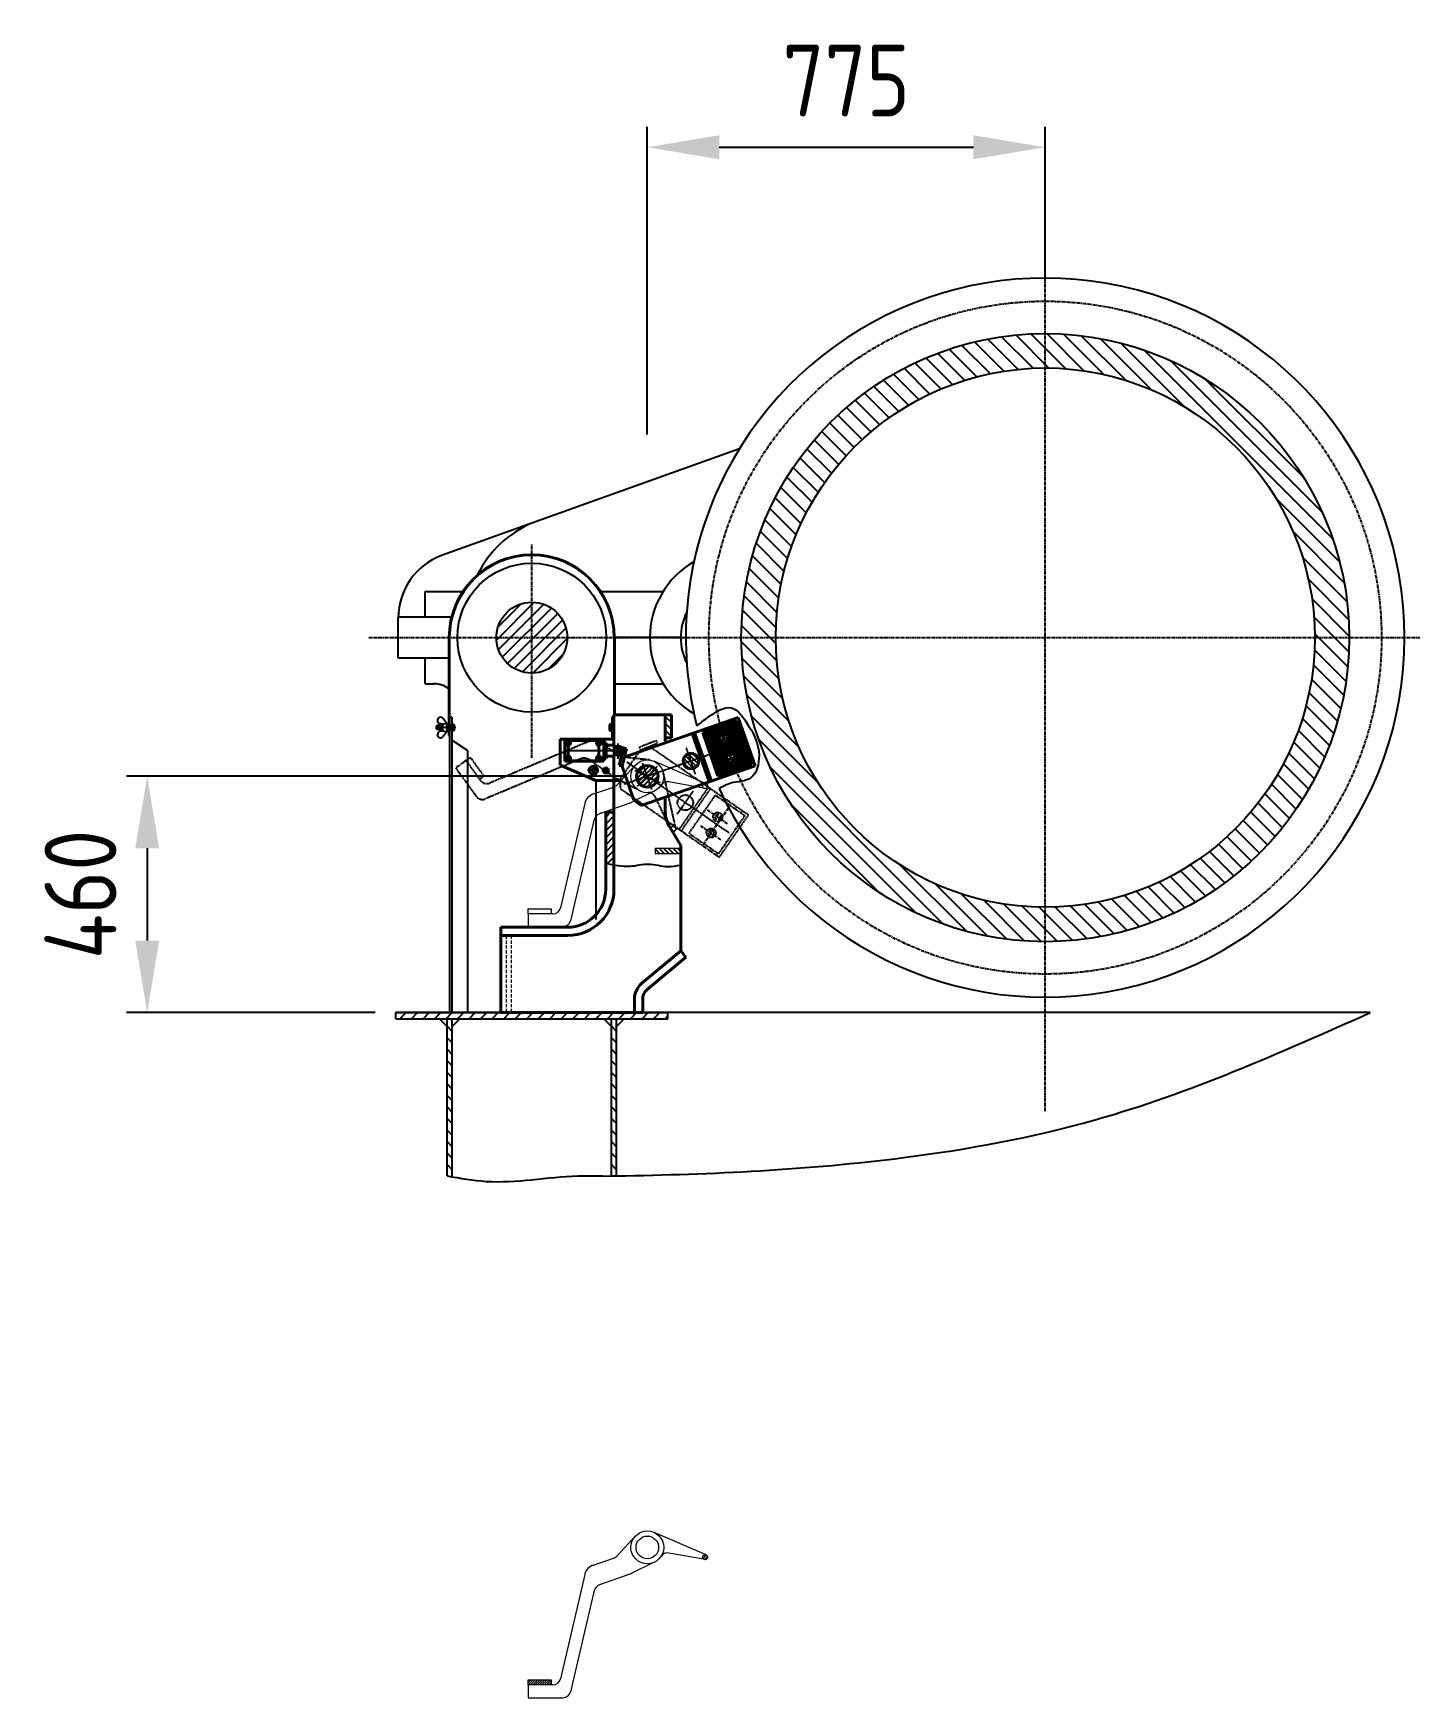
# Model space of a CAD drawing. Header units: millimetres. Extents: x 467 to 39028, y -12467 to 24298.
# Drawn here: x 32744 to 35444, y -10321 to -7080 of the extents above; entities that cross this region are included whole.
import ezdxf

# ---------------------------------------------------------------- set-up
doc = ezdxf.new("R2010")
doc.units = ezdxf.units.MM
for name, pattern in [('CENTER', [50.8, 31.75, -6.35, 6.35, -6.35]), ('CENTER2', [1.125, 0.75, -0.125, 0.125, -0.125]), ('HIDDEN', [9.525, 6.35, -3.175]), ('PHANTOM', [2.5, 1.25, -0.25, 0.25, -0.25, 0.25, -0.25])]:
    doc.linetypes.add(name, pattern=pattern)
for name, color, linetype, lineweight in [('AM_5', 3, 'Continuous', 25), ('Con', 6, 'Continuous', 18), ('Cont', 6, 'Continuous', 40)]:
    doc.layers.add(name, color=color, linetype=linetype, lineweight=lineweight)
for name, color, linetype in [('Bord', 1, 'Continuous'), ('Cen', 5, 'CENTER'), ('CEN2', 5, 'CENTER2'), ('Hatch', 250, 'Continuous'), ('Hide', 250, 'HIDDEN'), ('PHAN', 5, 'PHANTOM')]:
    doc.layers.add(name, color=color, linetype=linetype)
doc.styles.add('Style1', font='romans.shx', dxfattribs={"width": 0.8})
doc.dimstyles.new('AM_ISO$0', dxfattribs={"dimscale": 40, "dimtxt": 3.5, "dimasz": 3.5, "dimexe": 1, "dimexo": 1, "dimgap": 1.5, "dimtad": 1, "dimdsep": 46, "dimtxsty": 'Style1', "dimcen": 0, "dimclrd": 256, "dimclre": 256, "dimclrt": 3, "dimadec": 0, "dimazin": 2, "dimtp": 0.1, "dimtm": 0.1, "dimtfac": 0.71, "dimtmove": 0, "dimatfit": 3, "dimfxl": 1, "dimlwd": -1, "dimlwe": -1, "dimarcsym": 1})

# ---------------------------------------------------------------- blocks, each defined once
blk = doc.blocks.new('*D249')
at = {"layer": 'AM_5', "linetype": 'ByBlock', "transparency": 16777216}
for p, q in [((33939.7, -7861.5), (33939.7, -7262.2)), ((34714.7, -7561.9), (34714.7, -7262.2)), ((34079.7, -7302.2), (34574.7, -7302.2))]:
    blk.add_line(p, q, dxfattribs=at)
at = {"layer": 'AM_5', "transparency": 16777216}
for points in [[(34079.7, -7278.8), (34079.7, -7325.5), (33939.7, -7302.2)], [(34574.7, -7278.8), (34574.7, -7325.5), (34714.7, -7302.2)]]:
    blk.add_solid(points, dxfattribs=at)
at = {"layer": 'Defpoints', "color": 0, "transparency": 16777216}
for p in [(34714.7, -7302.2), (34714.7, -7601.9), (33939.7, -7901.5)]:
    blk.add_point(p, dxfattribs=at)
at = {"layer": 'AM_5', "color": 3, "transparency": 16777216, "insert": (34327.2, -7172.2), "char_height": 140, "attachment_point": 5, "style": 'Style1'}
blk.add_mtext('775', dxfattribs=at)
blk = doc.blocks.new('*D250')
at = {"layer": 'AM_5', "linetype": 'ByBlock', "transparency": 16777216}
for p, q in [((33899.7, -8526.9), (32925.6, -8526.9)), ((32965.6, -8666.9), (32965.6, -8846.9)), ((33409.7, -8986.9), (32925.6, -8986.9))]:
    blk.add_line(p, q, dxfattribs=at)
at = {"layer": 'AM_5', "transparency": 16777216}
for points in [[(32942.3, -8666.9), (32988.9, -8666.9), (32965.6, -8526.9)], [(32942.3, -8846.9), (32988.9, -8846.9), (32965.6, -8986.9)]]:
    blk.add_solid(points, dxfattribs=at)
at = {"layer": 'Defpoints', "color": 0, "transparency": 16777216}
for p in [(33939.7, -8526.9), (32965.6, -8986.9), (33449.7, -8986.9)]:
    blk.add_point(p, dxfattribs=at)
at = {"layer": 'AM_5', "color": 3, "transparency": 16777216, "insert": (32835.6, -8756.9), "char_height": 140, "attachment_point": 5, "rotation": 90, "style": 'Style1'}
blk.add_mtext('460', dxfattribs=at)
blk = doc.blocks.new('еншае')
at = {"layer": 'CEN2', "linetype": 'Continuous'}
for p, q in [((34815.2, 79), (34938.5, 79)), ((34921.6, 94.8), (34921.6, 65.4))]:
    blk.add_line(p, q, dxfattribs=at)
at = {"layer": 'Cont'}
for p, q in [((34817.7, 99.2), (34817.7, 58.7)), ((34829.2, 99.2), (34817.7, 99.2)), ((34829, 98.8), (34879.4, 98.8)), ((34829, 94), (34829, 98.8)), ((34829.2, 99.2), (34859.2, 99.2)), ((34893.7, 99.2), (34859.2, 99.2)), ((34879.4, 98.8), (34879.4, 94)), ((34893.7, 79), (34893.7, 99.2)), ((34827.9, 94.7), (34820.4, 94.5)), ((34820.4, 93.3), (34827.9, 93.5)), ((34824.2, 89.2), (34824.2, 68.8)), ((34887.9, 94.6), (34880.4, 94.6)), ((34880.4, 93.4), (34887.9, 93.4)), ((34884.2, 68.8), (34884.2, 89.2)), ((34898.7, 94.2), (34893.7, 94.2)), ((34893.7, 58.7), (34893.7, 79)), ((34898.7, 63.7), (34898.7, 94.2)), ((34898.7, 89.5), (34913.7, 89.5)), ((34898.7, 68.5), (34913.7, 68.5)), ((34913.7, 68.5), (34913.7, 89.5)), ((34913.7, 85.2), (34915.7, 85.2)), ((34913.7, 72.7), (34915.7, 72.7)), ((34924.8, 84.8), (34915.2, 84.8)), ((34915.2, 73.2), (34924.8, 73.2)), ((34924.8, 73.2), (34924.8, 84.8)), ((34817.7, 58.7), (34893.7, 58.7)), ((34827.9, 64.6), (34820.4, 64.6)), ((34820.4, 63.4), (34827.9, 63.4)), ((34829, 64), (34829, 59.2)), ((34829, 59.2), (34879.4, 59.2)), ((34879.4, 59.2), (34879.4, 64)), ((34887.9, 64.7), (34880.4, 64.5)), ((34880.4, 63.3), (34888, 63.5)), ((34898.7, 63.7), (34893.7, 63.7))]:
    blk.add_line(p, q, dxfattribs=at)
for centre, radius in [((34824.2, 94), 4.25), ((34884.2, 94), 4.25), ((34824.2, 64), 4.25), ((34884.2, 64), 4.25), ((34921.5, 78.9), 1.96)]:
    blk.add_circle(centre, radius, dxfattribs=at)
for centre, radius, start, end in [((34824.2, 94), 3.81, 171.9988, 190.1177), ((34824.2, 94), 4.79, 270, 0), ((34824.2, 64), 4.79, 0, 90), ((34824.2, 94), 3.81, 351.9988, 10.1177), ((34884.2, 94), 4.79, 180, 270), ((34884.2, 64), 4.79, 90, 180), ((34884.2, 94), 3.81, 171.4607, 189.5796), ((34884.2, 94), 3.81, 351.4607, 9.5796), ((34921.6, 79), 8.6, 222.5121, 137.4879), ((34824.2, 64), 3.81, 170.8375, 188.9564), ((34824.2, 64), 3.81, 350.8375, 8.9564), ((34884.2, 64), 3.81, 173.0689, 191.1878), ((34884.2, 64), 3.81, 353.0689, 11.1878)]:
    blk.add_arc(centre, radius, start, end, dxfattribs=at)
at = {"layer": 'PHAN'}
for p, q in [((34928.8, 84.8), (34919.2, 84.8)), ((34919.2, 73.2), (34928.8, 73.2)), ((34928.8, 73.2), (34928.8, 84.8))]:
    blk.add_line(p, q, dxfattribs=at)
blk.add_circle((34925.5, 78.9), 1.96, dxfattribs=at)
blk.add_arc((34925.6, 79), 8.6, 222.5121, 137.4879, dxfattribs=at)

msp = doc.modelspace()

# ---------------------------------------------------------------- hatches: boundary and pattern name
at = {"layer": 'Con'}
h = msp.add_hatch(dxfattribs=at)
h.set_pattern_fill('ANSI31', color=256)
h.paths.add_polyline_path([(34047.224, -10047.181, 1), (34057.224, -10047.181, 1)])
h.paths.add_polyline_path([(33752.696, -10285.836), (33707.696, -10285.836), (33707.696, -10295.836), (33752.696, -10295.836)])
at = {"layer": 'Cont'}
h = msp.add_hatch(dxfattribs=at)
h.set_pattern_fill('ANSI31', color=256, angle=334)
h.set_pattern_definition([(19, (-1159.8543, -8012.725), (-1.0336789, 3.00202148), [])])
h.paths.add_polyline_path([(34080.706, -8430.15), (34047.654, -8441.665), (34062.459, -8484.16), (34095.511, -8472.645), (34091.892, -8462.257, -0.51618091), (34079.931, -8453.758, -0.3191038), (34085.97, -8445.259)])
h.paths.add_polyline_path([(34113.758, -8418.635), (34082.815, -8429.415, 0.00615426), (34087.252, -8444.916, -0.47029958), (34097.931, -8453.758, -0.29540307), (34092.616, -8461.969, 0.0084233), (34099.876, -8482.808, -0.48905423), (34111.091, -8491.532, -0.27889919), (34106.269, -8499.503, 0.00615426), (34112.424, -8514.405), (34143.367, -8503.625)])
h.paths.add_polyline_path([(34082.815, -8429.415), (34080.706, -8430.15), (34085.97, -8445.259, -0.03691891), (34087.252, -8444.916, -0.00615426)])
h.paths.add_polyline_path([(34099.13, -8483.033), (34095.511, -8472.645), (34062.459, -8484.16), (34077.264, -8526.655), (34110.315, -8515.14), (34105.051, -8500.031, -0.51618091), (34093.091, -8491.532, -0.3191038)])
h.paths.add_polyline_path([(34106.269, -8499.503, -0.03691891), (34105.051, -8500.031), (34110.315, -8515.14), (34112.424, -8514.405, -0.00615426)])
h.paths.add_polyline_path([(34096.158, -8472.419), (34095.511, -8472.645), (34099.13, -8483.033, -0.02165906), (34099.876, -8482.808, -0.00421158)], flags=17)
h.paths.add_polyline_path([(34092.616, -8461.969, -0.02165906), (34091.892, -8462.257), (34095.511, -8472.645), (34096.158, -8472.419, -0.00421158)], flags=17)
at = {"layer": 'Hatch'}
h = msp.add_hatch(dxfattribs=at)
h.set_pattern_fill('ANSI31', color=256, scale=7, angle=90, style=0)
h.set_pattern_definition([(135, (23591.664, -7853.984), (-15.71545, -15.71545), [])])
h.paths.add_polyline_path([(34714.696, -7731.927), (34714.696, -7664.926, 0.41421356), (34122.694, -8256.929), (34189.694, -8256.929, -0.41421356)])
h.paths.add_polyline_path([(34714.696, -7664.926), (34714.696, -7731.927, -0.41421356), (35239.698, -8256.929), (35306.698, -8256.929, 0.41421356)])
h.paths.add_polyline_path([(35306.698, -8256.929), (35239.698, -8256.929, -0.41421356), (34714.696, -8781.931), (34714.696, -8848.931, 0.41421356)])
h.paths.add_polyline_path([(34714.696, -8781.931, -0.41421356), (34189.694, -8256.929), (34122.694, -8256.929, 0.41421356), (34714.696, -8848.931)])
h = msp.add_hatch(dxfattribs=at)
h.set_pattern_fill('ANSI31', color=256, scale=5, style=0)
h.set_pattern_definition([(45, (23591.664, -7853.984), (-11.22532, 11.22532), [])])
h.paths.add_polyline_path([(33714.696, -8187.916), (33714.696, -8256.929), (33783.708, -8256.929, 0.41421356)])
h.paths.add_polyline_path([(33714.696, -8187.916, 0.41421356), (33645.683, -8256.929), (33714.696, -8256.929)])
h.paths.add_polyline_path([(33714.696, -8256.929), (33645.683, -8256.929, 0.41421356), (33714.696, -8325.941)])
h.paths.add_polyline_path([(33783.708, -8256.929), (33714.696, -8256.929), (33714.696, -8325.941, 0.41421356)])
h = msp.add_hatch(dxfattribs=at)
h.set_pattern_fill('ANSI31', color=256, scale=3, angle=90)
h.set_pattern_definition([(135, (-1169.854, -17812.199), (-6.735192, -6.735192), [])])
h.paths.add_polyline_path([(33986.696, -8406.929), (33974.696, -8406.929), (33974.696, -8451.929), (33986.696, -8451.929)])
h = msp.add_hatch(dxfattribs=at)
h.set_pattern_fill('ANSI31', color=256, scale=2, angle=90)
h.set_pattern_definition([(135, (-1159.854, -8012.725), (-4.4901281, -4.4901281), [])])
h.paths.add_polyline_path([(34038.851, -8492.384), (34024.686, -8497.319), (34024.686, -8482.319, -0.3191038)])
h.paths.add_polyline_path([(34024.686, -8497.319), (34019.751, -8483.154, -0.08400608), (34024.686, -8482.319)])
h.paths.add_polyline_path([(34024.686, -8497.319), (34010.521, -8502.254, -0.08400608), (34009.686, -8497.319, -0.3191038), (34019.751, -8483.154)])
h.paths.add_polyline_path([(34024.686, -8512.319, -0.3191038), (34010.521, -8502.254), (34024.686, -8497.319)])
h.paths.add_polyline_path([(34029.621, -8511.484, -0.08400608), (34024.686, -8512.319), (34024.686, -8497.319)])
h.paths.add_polyline_path([(34029.621, -8511.484), (34024.686, -8497.319), (34038.851, -8492.384, -0.08400608), (34039.686, -8497.319, -0.3191038)])
h = msp.add_hatch(dxfattribs=at)
h.set_pattern_fill('ANSI31', color=256, scale=2)
h.set_pattern_definition([(45, (-1159.854, -8012.725), (-4.4901281, 4.4901281), [])])
h.paths.add_polyline_path([(33939.696, -8526.929), (33919.865, -8533.838, -0.08400608), (33918.696, -8526.929, -0.11301778), (33920.788, -8517.791)])
h.paths.add_polyline_path([(33930.681, -8545.895, -0.20059372), (33919.865, -8533.838), (33939.696, -8526.929), (33939.696, -8527.241)])
h.paths.add_polyline_path([(33939.696, -8547.929, -0.11138058), (33930.681, -8545.895), (33939.696, -8527.241)])
h.paths.add_polyline_path([(33946.605, -8546.76, -0.08400608), (33939.696, -8547.929), (33939.696, -8527.241), (33939.759, -8527.11)])
h.paths.add_polyline_path([(33946.605, -8546.76), (33939.759, -8527.11), (33939.818, -8526.988), (33958.604, -8536.066, -0.19891237)])
h.paths.add_polyline_path([(33960.696, -8526.929, -0.11301778), (33958.604, -8536.066), (33939.818, -8526.988), (33939.877, -8526.866), (33959.527, -8520.02, -0.08400608)])
h.paths.add_polyline_path([(33959.527, -8520.02), (33939.877, -8526.866), (33948.955, -8508.08, -0.19723209)])
h.paths.add_polyline_path([(33939.877, -8526.866), (33939.696, -8526.929), (33939.696, -8505.929, -0.11465557), (33948.955, -8508.08)])
h.paths.add_polyline_path([(33939.696, -8526.929), (33932.787, -8507.098, -0.08400608), (33939.696, -8505.929)])
h.paths.add_polyline_path([(33939.696, -8526.929), (33920.788, -8517.791, -0.19891237), (33932.787, -8507.098)])
h = msp.add_hatch(dxfattribs=at)
h.set_pattern_fill('ANSI31', color=256, scale=3)
h.set_pattern_definition([(45, (-1169.854, -17812.199), (-6.735192, 6.735192), [])])
edge = h.paths.add_edge_path()
edge.add_line((33874.696, -8596.929), (33858.696, -8596.929))
edge.add_line((33858.696, -8596.929), (33858.696, -8696.095))
edge.add_spline(control_points=[(33858.696, -8696.095), (33864.029, -8697.264), (33869.362, -8698.434), (33874.696, -8699.428)], knot_values=[0, 0, 0, 0, 16.12702817, 16.12702817, 16.12702817, 16.12702817], degree=3, periodic=0)
edge.add_line((33874.696, -8699.428), (33874.696, -8596.929))
h = msp.add_hatch(dxfattribs=at)
h.set_pattern_fill('ANSI31', color=256, scale=2, angle=90, style=0)
h.set_pattern_definition([(135, (-1169.854, -17807.199), (-4.4901281, -4.4901281), [])])
h.paths.add_polyline_path([(33954.696, -8666.929), (33954.696, -8676.929), (34004.696, -8676.929), (34004.696, -8666.929)])
h = msp.add_hatch(dxfattribs=at)
h.set_pattern_fill('ANSI31', color=256, scale=5)
h.set_pattern_definition([(45, (29971.757, -8376.602), (-11.22532, 11.22532), [])])
h.paths.add_polyline_path([(33979.696, -8986.929), (33714.696, -8986.929), (33714.696, -8998.929), (33979.696, -8998.929)])
h.paths.add_polyline_path([(33714.696, -8986.929), (33449.696, -8986.929), (33449.696, -8998.929), (33714.696, -8998.929)])
h = msp.add_hatch(dxfattribs=at)
h.set_pattern_fill('ANSI31', color=256, scale=5, angle=90)
h.set_pattern_definition([(135, (29971.757, -8376.602), (-11.22532, -11.22532), [])])
h.paths.add_polyline_path([(33559.7, -8998.929), (33549.7, -8998.929), (33549.7, -9304.929), (33559.7, -9304.929)])
h = msp.add_hatch(dxfattribs=at)
h.set_pattern_fill('ANSI31', color=256, scale=5, angle=90)
h.set_pattern_definition([(135, (30291.753, -8376.602), (-11.22532, -11.22532), [])])
h.paths.add_polyline_path([(33879.696, -8998.929), (33869.696, -8998.929), (33869.696, -9304.929), (33879.696, -9304.929)])

# ---------------------------------------------------------------- linework, layer by layer
at = {"layer": 'Bord'}
for p, q in [((34119.132, -7889.088), (33538.847, -8096.883)), ((33507.217, -8216.795), (33507.217, -8166.929)), ((33507.217, -8166.929), (33579.996, -8166.929)), ((33849.395, -8166.929), (33970.474, -8166.929)), ((33454.696, -8297.062), (33454.696, -8218.53)), ((33557.678, -8217.062), (33454.719, -8217.062)), ((33552.696, -8256.929), (33552.696, -8446.996)), ((33554.696, -8256.929), (33554.696, -8616.074)), ((33874.696, -8256.929), (33874.696, -8406.929)), ((34004.696, -8256.929), (33876.696, -8256.929)), ((33876.696, -8256.929), (33876.696, -8406.929)), ((33552.696, -8297.062), (33454.696, -8297.062)), ((33507.217, -8346.929), (33507.217, -8297.062)), ((33507.217, -8346.929), (33524.339, -8346.929)), ((33876.696, -8346.929), (33970.474, -8346.929)), ((33552.696, -8366.996), (33552.696, -8446.996)), ((33554.696, -8366.996), (33554.696, -8986.929)), ((33874.696, -8366.996), (33874.696, -8406.929)), ((33541.096, -8425.496), (33535.628, -8424.154)), ((33549.096, -8424.496), (33541.096, -8425.496)), ((33549.096, -8424.496), (33542.158, -8414.607)), ((33549.096, -8424.496), (33549.096, -8439.496)), ((33551.096, -8423.996), (33551.096, -8426.996)), ((33552.696, -8423.996), (33551.096, -8423.996)), ((33552.696, -8423.996), (33552.696, -8439.996)), ((33558.696, -8411.996), (33554.696, -8411.996)), ((33554.696, -8411.996), (33558.696, -8411.996)), ((33558.696, -8411.996), (33558.696, -8456.33)), ((33558.696, -8411.996), (33558.696, -8456.33)), ((33870.696, -8411.996), (33870.696, -8454.929)), ((33870.696, -8411.996), (33870.696, -8454.929)), ((33872.696, -8411.996), (33870.696, -8411.996)), ((33566.647, -8431.996), (33527.244, -8431.996)), ((33530.296, -8427.996), (33528.696, -8429.596)), ((33528.696, -8429.596), (33528.696, -8434.396)), ((33528.696, -8434.396), (33530.296, -8435.996)), ((33541.096, -8428.673), (33529.619, -8428.673)), ((33541.096, -8435.32), (33529.619, -8435.32)), ((33530.296, -8427.996), (33530.296, -8435.996)), ((33541.096, -8427.996), (33530.296, -8427.996)), ((33541.096, -8435.996), (33530.296, -8435.996)), ((33541.096, -8438.496), (33535.778, -8439.662)), ((33541.096, -8425.496), (33541.096, -8438.496)), ((33541.096, -8438.496), (33549.096, -8439.496)), ((33549.096, -8439.496), (33542.134, -8449.278)), ((33549.096, -8425.496), (33551.096, -8425.496)), ((33549.096, -8434.599), (33551.096, -8429.119)), ((33549.096, -8435.599), (33551.096, -8430.119)), ((33549.096, -8438.496), (33551.096, -8438.496)), ((33551.096, -8426.996), (33551.096, -8435.996)), ((33551.096, -8439.996), (33551.096, -8435.996)), ((33552.696, -8439.996), (33551.096, -8439.996)), ((33552.696, -8446.996), (33554.696, -8446.996)), ((33554.696, -8446.996), (33552.696, -8446.996)), ((33554.696, -8446.996), (33552.696, -8446.996)), ((33558.696, -8438.546), (33558.696, -8425.446)), ((33558.696, -8425.446), (33562.973, -8425.446)), ((33558.696, -8428.721), (33562.973, -8428.721)), ((33558.696, -8435.271), (33562.973, -8435.271)), ((33562.973, -8438.546), (33558.696, -8438.546)), ((33558.696, -8456.33), (33558.696, -8986.929)), ((33589.696, -8476.996), (33558.696, -8456.33)), ((33562.973, -8425.446), (33563.696, -8426.698)), ((33562.973, -8428.721), (33563.696, -8427.47)), ((33562.973, -8435.271), (33563.696, -8436.523)), ((33563.696, -8437.295), (33562.973, -8438.546)), ((33563.696, -8426.698), (33563.696, -8437.295)), ((33866.418, -8425.446), (33865.696, -8426.698)), ((33865.696, -8426.698), (33865.696, -8437.295)), ((33866.418, -8428.721), (33865.696, -8427.47)), ((33866.418, -8435.271), (33865.696, -8436.523)), ((33865.696, -8437.295), (33866.418, -8438.546)), ((33870.696, -8425.446), (33866.418, -8425.446)), ((33870.696, -8428.721), (33866.418, -8428.721)), ((33870.696, -8435.271), (33866.418, -8435.271)), ((33866.418, -8438.546), (33870.696, -8438.546)), ((33870.696, -8438.546), (33870.696, -8425.446)), ((33589.696, -8476.996), (33589.696, -8986.929)), ((33839.696, -8535.127), (33839.696, -8805.674)), ((35347.826, -8986.929), (33449.696, -8986.929)), ((33449.696, -8986.929), (33979.696, -8986.929)), ((33449.696, -8998.929), (33449.696, -8986.929)), ((33449.696, -8998.929), (33979.696, -8998.929)), ((33534.7, -8998.929), (33549.7, -9013.929)), ((33549.7, -9304.929), (33549.7, -8998.929)), ((33559.7, -9304.929), (33559.7, -8998.929)), ((33574.7, -8998.929), (33559.7, -9013.929)), ((33854.696, -8998.929), (33869.696, -9013.929)), ((33869.696, -9304.929), (33869.696, -8998.929)), ((33879.696, -9304.929), (33879.696, -8998.929)), ((33894.696, -8998.929), (33879.696, -9013.929)), ((33979.696, -8998.929), (33979.696, -8986.929))]:
    msp.add_line(p, q, dxfattribs=at)
for centre, radius in [((34714.696, -8256.929), 592.002), ((34714.696, -8256.929), 525.002), ((33714.696, -8256.929), 145), ((33714.696, -8256.929), 69.012)]:
    msp.add_circle(centre, radius, dxfattribs=at)
for centre, radius, start, end in [((34714.696, -8256.929), 700.002, 204.836801, 155.163199), ((34714.696, -8256.929), 700.002, 155.163199, 194.19705), ((33799.012, -8228.966), 212.428, 113.077501, 153.532471), ((33584.696, -8218.53), 130, 110.651396, 180), ((33714.696, -8256.929), 162, 0, 180), ((33714.696, -8256.929), 160, 0, 180), ((34114.696, -8256.929), 170, 119.70945, 240.29055), ((34114.696, -8256.929), 110, 153.278532, 206.721468), ((33524.339, -8396.929), 50, 55.44931, 90), ((33537.101, -8418.155), 6.177, 35.051581, 256.207057), ((33537.101, -8445.696), 6.177, 102.36423, 324.559272), ((33555.911, -8431.996), 7.785, 335.122089, 24.877911), ((33873.481, -8431.996), 7.785, 155.122089, 204.877911), ((33834.696, -8515.127), 3, 204.711573, 105.81179)]:
    msp.add_arc(centre, radius, start, end, dxfattribs=at)
for points, knots in [([(34036.073, -8428.61), (34043.053, -8423.219), (34062.606, -8408.117), (34104.075, -8380.813), (34140.379, -8431.83), (34164.001, -8474.738), (34149.155, -8537.94), (34105.742, -8536.23), (34086.665, -8546.909), (34079.438, -8550.954)], [0, 0, 0, 0, 27.45498922, 76.91467644, 117.07931147, 186.05462375, 232.3218147, 273.15782779, 298.05921502, 298.05921502, 298.05921502, 298.05921502]), ([(33858.696, -8696.095), (33874.529, -8699.566), (33902.377, -8705.672), (33942.795, -8693.996), (33975.541, -8705.058), (33996.365, -8701.279), (34004.696, -8699.768)], [0, 0, 0, 0, 47.88042576, 84.21196323, 121.9084675, 147.04742744, 147.04742744, 147.04742744, 147.04742744]), ([(33549.7, -9304.929), (33575.053, -9309.443), (33659.272, -9324.438), (33766.455, -9302.212), (33851.155, -9305.401), (34063.117, -9301.906), (34379.976, -9286.938), (34879.725, -9195.441), (35171.87, -9065.307), (35347.826, -8986.929)], [0, 0, 0, 0, 76.88733479, 255.40267333, 321.03298449, 331.03400425, 891.35380252, 1271.30862007, 1846.70591203, 1846.70591203, 1846.70591203, 1846.70591203])]:
    msp.add_open_spline(points, degree=3, knots=knots, dxfattribs=at)
at = {"layer": 'Cen', "ltscale": 0.2}
for p, q in [((34714.696, -9179.053), (34714.696, -7522.955)), ((33714.696, -8490.699), (33714.696, -8074.165)), ((33397.403, -8256.929), (35444.075, -8256.929)), ((34110.482, -8446.25), (34065.526, -8461.912)), ((34110.958, -8516.985), (34080.157, -8428.574)), ((34078.621, -8499.708), (34123.579, -8484.045)), ((34048.611, -8659.469), (34101.914, -8582.501)), ((34095.647, -8619.171), (34056.51, -8592.067)), ((34082.719, -8650.304), (34043.582, -8623.2))]:
    msp.add_line(p, q, dxfattribs=at)
at = {"layer": 'Cen', "ltscale": 0.5}
for p, q in [((33823.111, -8515.127), (33845.561, -8515.127)), ((33834.696, -8504.327), (33834.696, -8526.177))]:
    msp.add_line(p, q, dxfattribs=at)
at = {"layer": 'Cen', "ltscale": 0.2}
msp.add_circle((34714.696, -8256.929), 655, dxfattribs=at)
at = {"layer": 'CEN2'}
for p, q in [((34122.655, -8463.188), (33893.847, -8542.902)), ((34033.555, -8522.778), (34015.598, -8471.234)), ((34098.975, -8637.233), (33899.781, -8499.287)), ((33915.124, -8515.054), (33964.268, -8538.803)), ((33920.468, -8546.296), (33958.923, -8507.561)), ((33948.674, -8552.701), (33930.717, -8501.157)), ((33998.337, -8600.332), (34029.412, -8555.46))]:
    msp.add_line(p, q, dxfattribs=at)
at = {"layer": 'Con'}
for p, q in [((33916.987, -8504.384), (33881.819, -8543.049)), ((34054.222, -8541.384), (33952.706, -8497.693)), ((33833.17, -8561.923), (33875.657, -8547.121)), ((34049.438, -8550.12), (33981.666, -8537.924)), ((33817.874, -8579.547), (33770.4, -8783.031)), ((33847.006, -8599.461), (33906.465, -8578.746)), ((33950.224, -8557.147), (33908.202, -8578.016)), ((33835.701, -8613.171), (33790.239, -8808.031)), ((33707.696, -8794.623), (33707.696, -8784.623)), ((33707.696, -8784.623), (33752.696, -8784.623)), ((33755.793, -8794.623), (33707.696, -8794.623)), ((33707.696, -8794.623), (33707.696, -8819.623)), ((33752.696, -8784.623), (33752.696, -8794.623)), ((33707.696, -8819.623), (33775.631, -8819.623)), ((33916.987, -10005.597), (33881.819, -10044.262)), ((34054.222, -10042.597), (33952.706, -9998.906)), ((34049.438, -10051.333), (33981.666, -10039.137)), ((33833.17, -10063.136), (33875.657, -10048.334)), ((33950.224, -10058.36), (33908.202, -10079.229)), ((33817.874, -10080.76), (33770.4, -10284.244)), ((33847.006, -10100.674), (33906.465, -10079.959)), ((33835.701, -10114.384), (33790.239, -10309.244)), ((33707.696, -10295.836), (33707.696, -10285.836)), ((33707.696, -10285.836), (33752.696, -10285.836)), ((33755.793, -10295.836), (33707.696, -10295.836)), ((33707.696, -10295.836), (33707.696, -10320.836)), ((33752.696, -10285.836), (33752.696, -10295.836)), ((33707.696, -10320.836), (33775.631, -10320.836))]:
    msp.add_line(p, q, dxfattribs=at)
for centre, radius in [((33939.696, -8526.929), 32), ((33939.696, -8526.929), 32), ((33939.696, -8526.929), 22), ((33939.696, -8526.929), 22), ((34052.224, -8545.968), 5), ((33939.696, -10028.142), 32), ((33939.696, -10028.142), 22), ((34052.224, -10047.181), 5)]:
    msp.add_circle(centre, radius, dxfattribs=at)
for centre, radius, start, end in [((33870.722, -8532.956), 15, 289.207677, 317.712322), ((33886.814, -8518.104), 15, 235.122243, 242.323753), ((33979.009, -8552.687), 15, 79.798463, 146.767095), ((33842.22, -8585.228), 25, 107.1922, 166.867519), ((33901.53, -8564.581), 15, 289.207677, 296.409188), ((33855.178, -8617.715), 20, 104.298538, 166.867519), ((33755.793, -8779.623), 15, 270, 346.867519), ((33775.631, -8804.623), 15, 270, 346.867519), ((33870.722, -10034.169), 15, 289.207677, 317.712322), ((33979.009, -10053.9), 15, 79.798463, 146.767095), ((33842.22, -10086.441), 25, 107.1922, 166.867519), ((33855.178, -10118.928), 20, 104.298538, 166.867519), ((33901.53, -10065.794), 15, 289.207677, 296.409188), ((33755.793, -10280.836), 15, 270, 346.867519), ((33775.631, -10305.836), 15, 270, 346.867519)]:
    msp.add_arc(centre, radius, start, end, dxfattribs=at)
at = {"layer": 'Cont'}
for p, q in [((33974.696, -8406.929), (33874.696, -8406.929)), ((33874.696, -8406.929), (33874.696, -8466.429)), ((34116.834, -8412.269), (33894.916, -8489.582)), ((33974.696, -8406.929), (33986.696, -8406.929)), ((33974.696, -8451.929), (33974.696, -8406.929)), ((33986.696, -8451.929), (33986.696, -8406.929)), ((34113.758, -8418.635), (34047.654, -8441.665)), ((34143.367, -8503.625), (34113.758, -8418.635)), ((34149.734, -8506.702), (34116.834, -8412.269)), ((33769.696, -8454.929), (33769.696, -8504.929)), ((33769.696, -8454.929), (33874.696, -8454.929)), ((33974.696, -8458.304), (33974.696, -8451.929)), ((33974.696, -8451.929), (33986.696, -8451.929)), ((34060.022, -8537.956), (34027.123, -8443.523)), ((34064.744, -8536.311), (34031.844, -8441.878)), ((34077.264, -8526.655), (34047.654, -8441.665)), ((33874.696, -8485.293), (33874.696, -8596.929)), ((33884.598, -8505.536), (33893.351, -8471.649)), ((33889.696, -8485.801), (33889.696, -8481.925)), ((33890.408, -8507.037), (33899.161, -8473.149)), ((33899.161, -8473.149), (33893.351, -8471.649)), ((33769.696, -8504.929), (33839.696, -8535.127)), ((33862.289, -8514.98), (33855.589, -8514.98)), ((33861.539, -8516.68), (33856.089, -8516.68)), ((33860.689, -8518.13), (33856.924, -8518.13)), ((33858.939, -8514.98), (33858.939, -8511.83)), ((33890.408, -8507.037), (33884.598, -8505.536)), ((33913.437, -8573.14), (33890.408, -8507.037)), ((34149.734, -8506.702), (33927.816, -8584.015)), ((34077.264, -8526.655), (34143.367, -8503.625)), ((33884.696, -8535.127), (33839.696, -8535.127)), ((33913.437, -8573.14), (33927.816, -8584.015)), ((33974.696, -8595.31), (33974.696, -8567.683)), ((33858.696, -8596.929), (33858.696, -8746.929)), ((33874.696, -8596.929), (33858.696, -8596.929)), ((33874.696, -8746.929), (33874.696, -8596.929)), ((34004.696, -8661.929), (33983.246, -8626.179)), ((34004.696, -8866.929), (34004.696, -8661.929)), ((33784.696, -8820.929), (33654.696, -8820.929)), ((33654.696, -8820.929), (33654.696, -8836.929)), ((33654.696, -8836.929), (33654.696, -8986.929)), ((33654.696, -8836.929), (33784.696, -8836.929)), ((34004.696, -8866.929), (33929.088, -8929.935)), ((34014.939, -8879.22), (34004.696, -8866.929)), ((33939.331, -8942.226), (34014.939, -8879.22)), ((33914.696, -8960.664), (33914.696, -8986.929)), ((33930.696, -8986.929), (33930.696, -8960.664)), ((33654.696, -8986.929), (33914.696, -8986.929)), ((33914.696, -8986.929), (33930.696, -8986.929))]:
    msp.add_line(p, q, dxfattribs=at)
at = {"layer": 'Cont', "lineweight": 18}
for p, q in [((33954.696, -8666.929), (33954.696, -8676.929)), ((33954.696, -8666.929), (34004.696, -8666.929)), ((33954.696, -8676.929), (34004.696, -8676.929))]:
    msp.add_line(p, q, dxfattribs=at)
at = {"layer": 'Cont'}
for centre, radius in [((34088.931, -8453.758), 9), ((34024.686, -8497.319), 15), ((34102.091, -8491.532), 9), ((33834.696, -8515.127), 8), ((33834.696, -8515.127), 2), ((33858.964, -8515.73), 5), ((33939.696, -8526.929), 21)]:
    msp.add_circle(centre, radius, dxfattribs=at)
for centre, radius, start, end in [((34034.696, -8595.31), 60, 180, 210.963757), ((33784.696, -8746.929), 74, 270, 0), ((33784.696, -8746.929), 90, 270, 0), ((33954.696, -8960.664), 40, 129.805571, 180), ((33954.696, -8960.664), 24, 129.805571, 180)]:
    msp.add_arc(centre, radius, start, end, dxfattribs=at)
at = {"layer": 'Hide', "linetype": 'HIDDEN', "lineweight": 18}
for p, q in [((33664.696, -8836.929), (33664.696, -8986.929)), ((33674.696, -8836.929), (33674.696, -8986.929))]:
    msp.add_line(p, q, dxfattribs=at)
at = {"layer": 'Hide'}
for centre in [(34088.931, -8453.758), (34102.091, -8491.532), (34076.885, -8606.178), (34063.957, -8637.31)]:
    msp.add_circle(centre, 5, dxfattribs=at)
at = {"layer": 'PHAN'}
for p, q in [((33924.529, -8469.803), (33957.069, -8456.915)), ((33959.279, -8462.494), (33957.069, -8456.915)), ((33586.806, -8496.057), (33594.905, -8490.191)), ((33594.905, -8490.191), (33621.301, -8526.637)), ((33825.622, -8459.131), (33632.976, -8540.041)), ((33848.869, -8461.181), (33885.779, -8486.909)), ((33886.885, -8532.929), (33926.738, -8475.382)), ((33944.634, -8495.312), (33892.691, -8489.51)), ((33926.738, -8475.382), (33924.529, -8469.803)), ((33926.738, -8475.382), (33959.279, -8462.494)), ((34136.695, -8602.536), (33943.499, -8468.743)), ((33586.806, -8496.057), (33566.559, -8510.722)), ((33566.559, -8510.722), (33606.409, -8565.742)), ((33615.019, -8535.01), (33586.806, -8496.057)), ((33808.848, -8493.292), (33624.365, -8570.773)), ((33826.583, -8494.406), (33878.237, -8530.41)), ((33995.167, -8628.162), (33971.005, -8520.316)), ((33621.301, -8526.637), (33613.202, -8532.502)), ((33921.397, -8553.181), (33879.847, -8531.388)), ((33886.885, -8532.929), (33886.566, -8550.954)), ((34079.762, -8684.747), (33886.566, -8550.954)), ((34001.661, -8630.661), (34058.594, -8548.45)), ((34005.772, -8633.507), (34062.705, -8551.296)), ((33985.286, -8629.412), (33955.409, -8567.369)), ((34020.95, -8637.937), (34072.19, -8563.947)), ((34129.737, -8603.8), (34072.19, -8563.947)), ((34078.498, -8677.79), (34129.737, -8603.8)), ((34079.762, -8684.747), (34136.695, -8602.536)), ((34020.95, -8637.937), (34078.498, -8677.79))]:
    msp.add_line(p, q, dxfattribs=at)
for centre, radius in [((34013.686, -8578.169), 15), ((34076.885, -8606.178), 9), ((33990.283, -8629.232), 5), ((34063.957, -8637.31), 9)]:
    msp.add_circle(centre, radius, dxfattribs=at)
for centre, radius, start, end in [((33835.303, -8482.181), 25, 53.106765, 112.782085), ((33894.356, -8474.603), 15, 235.122243, 263.626887), ((33816.592, -8511.732), 20, 50.213104, 112.782085), ((33627.167, -8526.212), 15, 215.914565, 292.782085), ((33618.557, -8556.943), 15, 215.914565, 292.782085), ((33941.895, -8573.877), 15, 25.713029, 92.681661)]:
    msp.add_arc(centre, radius, start, end, dxfattribs=at)

# ---------------------------------------------------------------- block references
at = {"xscale": -1, "rotation": 180}
msp.add_blockref('еншае', (-1038.874, -8397.933), dxfattribs=at)

# ---------------------------------------------------------------- dimensions: what is measured, and where the dimension line sits
at = {"layer": 'AM_5'}
dim = msp.add_linear_dim(base=(34714.696, -7302.173), p1=(33939.696, -7901.547), p2=(34714.696, -7601.929), dimstyle='AM_ISO$0', dxfattribs=at)
dim.commit()
dim.dimension.update_dxf_attribs({"geometry": '*D249', "text_midpoint": (34327.196, -7302.173), "dimtype": 160})
dim = msp.add_linear_dim(base=(32965.614, -8986.929), p1=(33939.696, -8526.929), p2=(33449.696, -8986.929), angle=90, dimstyle='AM_ISO$0', override={"dimpost": ''}, dxfattribs=at)
dim.commit()
dim.dimension.update_dxf_attribs({"geometry": '*D250', "text_midpoint": (32835.614, -8756.929)})

doc.saveas('drawing.dxf')
